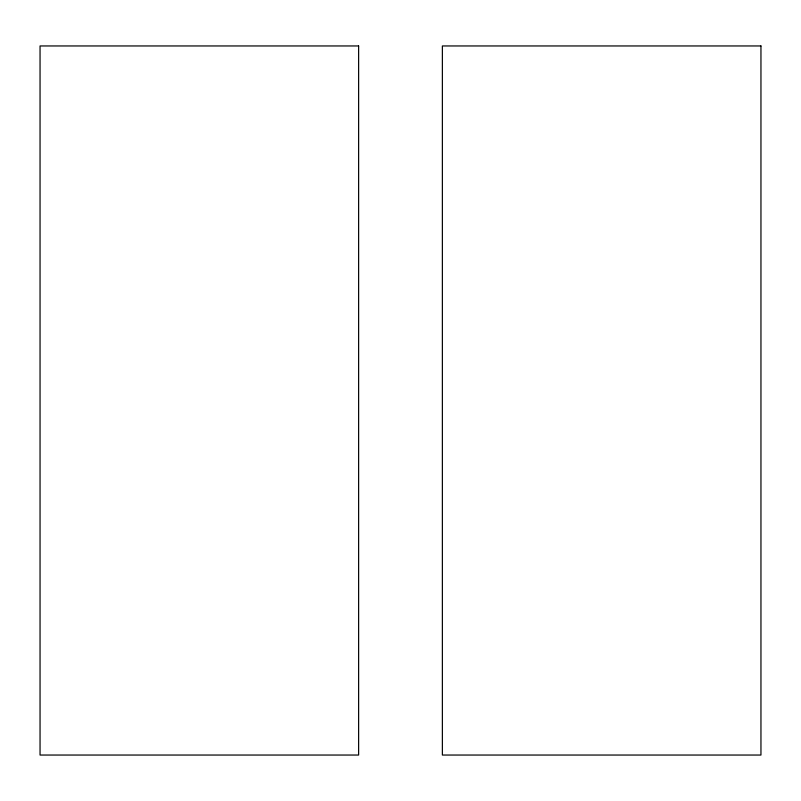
<?xml version="1.0" encoding="UTF-8"?>
<svg xmlns="http://www.w3.org/2000/svg" width="801" height="801" viewBox="0 0 801 801"><rect width="100%" height="100%" fill="white"/><g stroke="black" fill="none" stroke-linecap="round" stroke-linejoin="round"><path stroke-width="1.2" d="M358.628 45.957L40.05 45.957L40.05 755.043L358.628 755.043L358.628 45.957M760.95 45.957L442.372 45.957L442.372 755.043L760.95 755.043L760.95 45.957"/></g></svg>
